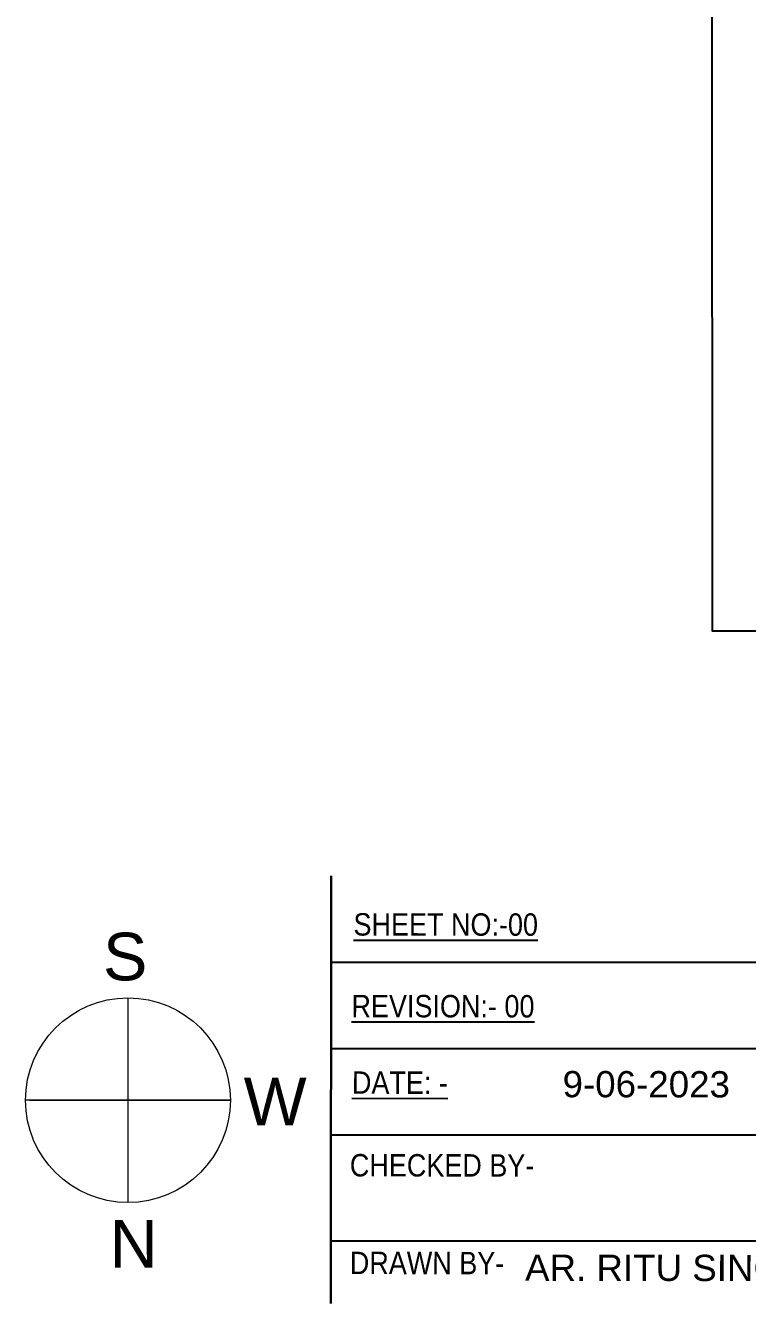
# Model space of a CAD drawing. Header units: inches. Extents: x 1182429 to 1211915, y -922309 to -906718.
# Drawn here: x 1196524 to 1197042, y -908555 to -907636 of the extents above; entities that cross this region are included whole.
import ezdxf
from ezdxf.enums import TextEntityAlignment as Align

# ---------------------------------------------------------------- set-up
doc = ezdxf.new("R2010")
doc.units = ezdxf.units.IN
doc.header["$LTSCALE"] = 6
for name, color, linetype in [('line', 251, 'Continuous'), ('S_text', 7, 'Continuous'), ('trees', 5, 'Continuous')]:
    doc.layers.add(name, color=color, linetype=linetype)
doc.layers.add('wall high', color=7, linetype='Continuous', lineweight=30)
doc.styles.add('style1', font='arial.ttf')
doc.styles.add('style2', font='eurr____.ttf')
doc.styles.add('style4', font='arial.ttf')

# ---------------------------------------------------------------- blocks, each defined once
blk = doc.blocks.new('FDGSFG')
at = {"layer": 'line', "color": 7}
blk.add_lwpolyline([(57842.61317484731, -39275.8615545038), (58295.58567482261, -39275.8615545038), (58295.86973726413, -40058.6452193775), (57842.89723728882, -40058.6452193775)], close=True, dxfattribs=at)

msp = doc.modelspace()

# ---------------------------------------------------------------- linework, layer by layer
at = {"layer": 'S_text', "lineweight": 15}
for p, q in [((1196597.340088099, -908335.0110113041), (1196597.340088026, -908482.0448953601)), ((1196670.857030092, -908408.5279533709), (1196523.823146034, -908408.5279532976)), ((1196526.762050695, -908408.5279532976), (1196670.857030092, -908408.5279533709))]:
    msp.add_line(p, q, dxfattribs=at)
msp.add_circle((1196597.340088062, -908408.5279533339), 73.51694202772123, dxfattribs=at)
at = {"layer": 'wall high', "lineweight": 25}
for p, q in [((1196743.263648666, -908247.3570552828), (1196742.900576379, -908554.5302621204)), ((1196743.263648383, -908247.3572701509), (1196742.900576094, -908554.5304769868)), ((1196742.900576905, -908554.5298613561), (1196743.2636454, -908247.359531861)), ((1196743.190390661, -908309.3361606016), (1197094.268743759, -908309.4384111488)), ((1196743.167267351, -908371.3146750043), (1197094.245620447, -908371.4169255503)), ((1196743.167241093, -908433.293198024), (1197094.24559419, -908433.3954485692)), ((1196743.181926224, -908509.5369426169), (1197094.066968389, -908509.6391541136))]:
    msp.add_line(p, q, dxfattribs=at)
msp.add_lwpolyline([(1196742.900578189, -908554.5288878118), (1196743.2636454, -908247.359531861)], dxfattribs=at)

# ---------------------------------------------------------------- block references
at = {"layer": 'trees', "color": 2, "lineweight": 70, "xscale": 1.728876131292549, "yscale": 1.728876131292549, "zscale": 1.728876131292549}
msp.add_blockref('FDGSFG', (1097013.754193381, -838815.1593545517), dxfattribs=at)

# ---------------------------------------------------------------- texts
at = {"layer": 'S_text', "lineweight": 15, "style": 'style4'}
for s, p in [('S', (1196595.347412819, -908305.27544227, 1.352660111878789e-09)), ('W', (1196703.040083866, -908409.5569063415)), ('N', (1196601.467505788, -908511.6084998996, 1.127892113290026e-09))]:
    msp.add_text(s, height=34.24917891358634, dxfattribs=at).set_placement(p, align=Align.MIDDLE_CENTER)
at = {"layer": 'wall high', "lineweight": 25, "style": 'style2', "width": 0.9}
for s, p in [('%%USHEET NO:-00', (1196759.276828999, -908290.2172122078)), ('%%UREVISION:- 00', (1196757.803071304, -908348.9116193161)), ('%%UDATE: -', (1196758.165181108, -908403.899055258)), ('CHECKED BY-', (1196756.650861396, -908463.2657542756)), ('DRAWN BY-', (1196756.630540637, -908533.4555459085))]:
    msp.add_text(s, height=16.10541895655138, rotation=359.9244677238593, dxfattribs=at).set_placement(p)
at = {"layer": 'wall high', "lineweight": 25, "style": 'style1'}
for s, p in [('9-06-2023', (1196909.399294507, -908406.3843333704)), ('AR. RITU SINGH', (1196882.436408669, -908538.2734748602))]:
    msp.add_text(s, height=18.87393636957934, rotation=359.924467726566, dxfattribs=at).set_placement(p)

doc.saveas('drawing.dxf')
